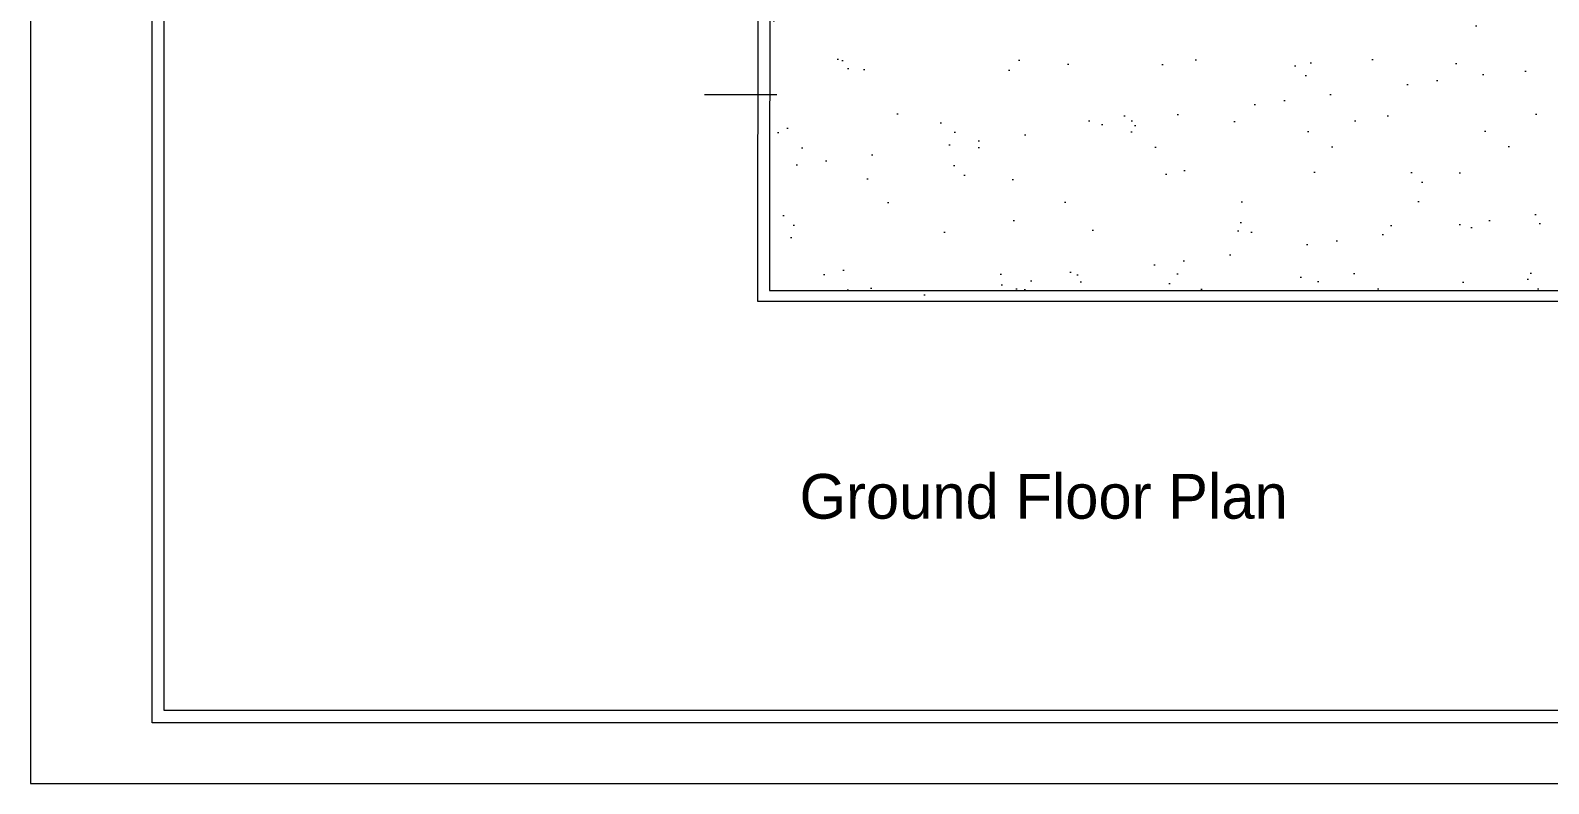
# Model space of a CAD drawing. Header units: millimetres. Extents: x 19.4 to 36.1, y 0 to 11.7.
# Drawn here: x 19.393 to 24.298, y 0 to 2.433 of the extents above; entities that cross this region are included whole.
import ezdxf

# ---------------------------------------------------------------- set-up
doc = ezdxf.new("R2010")
doc.units = ezdxf.units.MM
doc.header["$MEASUREMENT"] = 0
doc.layers.get('0').update_dxf_attribs({"lineweight": 9})
doc.layers.add('01-Text', color=250, linetype='Continuous')
doc.layers.add('TREE M 1 150', color=7, linetype='Continuous', lineweight=9, true_color=0xa1acc9, transparency=0.7)
doc.layers.add('WALL 1 150', color=250, linetype='Continuous', lineweight=13)
doc.styles.add('SS Projects_150_notes', font='', dxfattribs={"height": 0.6})
doc.styles.get('SS Projects_150_notes').set_extended_font_data('Bahnschrift')

msp = doc.modelspace()

# ---------------------------------------------------------------- hatches: boundary and pattern name
at = {"layer": 'TREE M 1 150', "ltscale": 0.8}
h = msp.add_hatch(dxfattribs=at)
h.set_pattern_fill('AR-SAND', color=256, scale=0.007217, style=0, double=1)
h.set_pattern_definition([(37.5, (-525.2875, -171.13314), (-0.01154768, 0.35321733), [0, -0.27864009, 0, -0.31163694, 0, -0.29788825]), (7.5, (-525.2875, -171.13314), (0.3244281, 0.5173441), [0, -0.150319, 0, -0.25114271, 0, -0.09624082]), (327.5, (-525.51297, -171.13314), (0.5708718, 0.00103724), [0, -0.09165792, 0, -0.32996852, 0, -0.43079224]), (317.5, (-525.51297, -171.13314), (0.55107086, 0.16089164), [0, -0.04582896, 0, -0.2163127, 0, -0.2474764])])
h.paths.add_polyline_path([(21.7443, 1.5565), (24.2979, 1.5565), (24.2979, 3.9797), (21.7466, 3.9797)])

# ---------------------------------------------------------------- linework, layer by layer
for p, q in [((19.3927, 11.6741), (19.3927, 0)), ((19.7858, 0.1965), (19.7858, 11.4775)), ((19.8251, 0.2358), (19.8251, 11.4382)), ((35.7049, 0.1965), (19.7858, 0.1965)), ((33.2109, 0.2358), (19.8251, 0.2358)), ((19.3927, 0), (35.9015, 0)), ((19.3927, 0), (35.9015, 0))]:
    msp.add_line(p, q)
at = {"layer": 'WALL 1 150', "ltscale": 0.5}
msp.add_line((21.8044, 2.2247), (21.571, 2.2247), dxfattribs=at)
at = {"layer": 'WALL 1 150', "ltscale": 0.8}
msp.add_lwpolyline([(26.9441, 1.5565), (21.7434, 1.5565), (21.7517, 10.1951), (29.6823, 9.6277), (29.6823, 9.5916), (21.7886, 10.1563), (21.7804, 1.5926), (26.9441, 1.5926)], dxfattribs=at)

# ---------------------------------------------------------------- texts
at = {"layer": '01-Text', "insert": (21.8778, 1), "char_height": 0.144343, "attachment_point": 1, "style": 'SS Projects_150_notes'}
msp.add_mtext_dynamic_manual_height_columns('Ground Floor Plan', width=1.766422, gutter_width=0.7217, heights=[0], dxfattribs=at)

doc.saveas('drawing.dxf')
